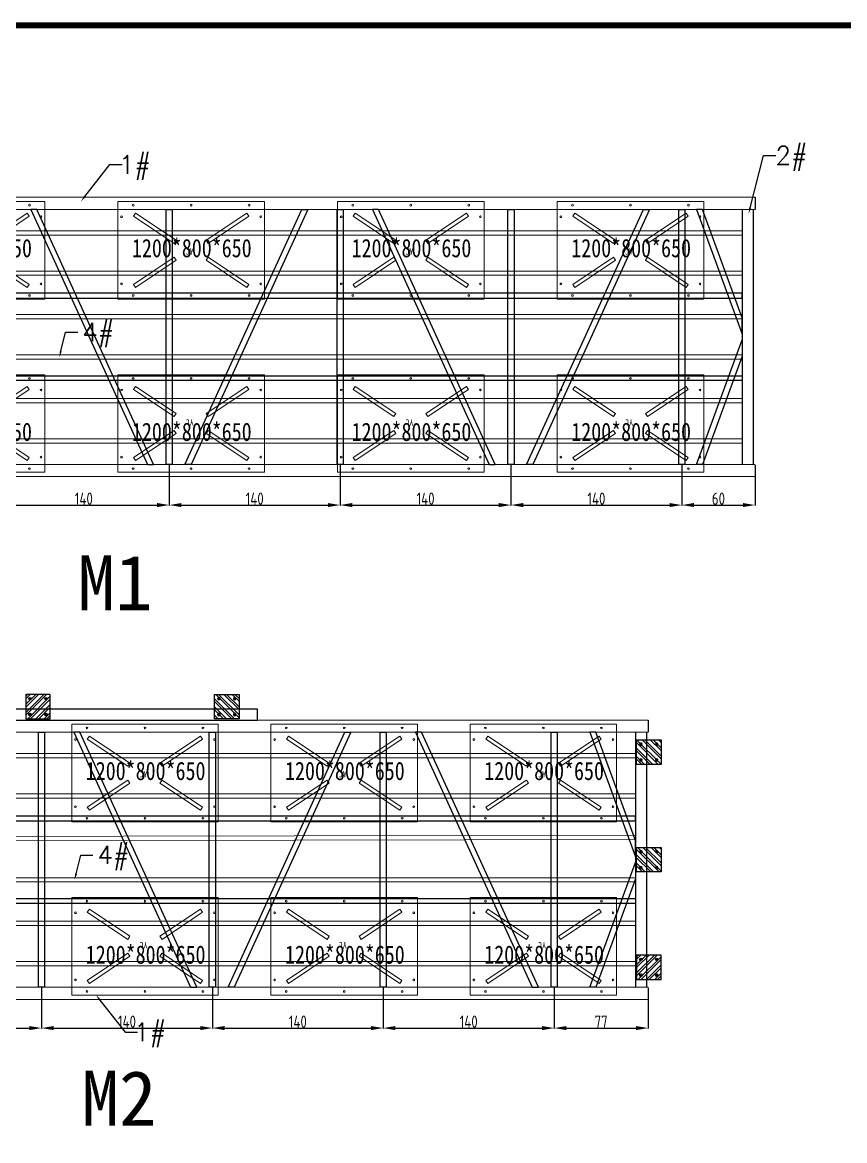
# Model space of a CAD drawing. Header units: inches. Extents: x 23 to 68, y 10 to 115.
# Drawn here: x 32.31 to 39.05, y 42.37 to 51.53 of the extents above; entities that cross this region are included whole.
import ezdxf
from ezdxf import colors
from ezdxf.entities.mleader import LeaderData, LeaderLine
from ezdxf.math import Vec2, Vec3

# ---------------------------------------------------------------- set-up
doc = ezdxf.new("R2010")
doc.units = ezdxf.units.IN
doc.header["$LTSCALE"] = 1000
doc.header["$MEASUREMENT"] = 0
for name, color, linetype in [('PUB_TEXT', 7, 'Continuous'), ('卡槽', 242, 'Continuous'), ('标注', 3, 'Continuous'), ('浮箱名称', 3, 'Continuous'), ('连接端梁', 130, 'Continuous'), ('铝横梁', 220, 'Continuous')]:
    doc.layers.add(name, color=color, linetype=linetype)
for name, color, linetype, lineweight in [('浮箱', 160, 'Continuous', 20), ('铝主梁', 3, 'Continuous', 9), ('铝龙骨', 7, 'Continuous', 9)]:
    doc.layers.add(name, color=color, linetype=linetype, lineweight=lineweight)
doc.styles.get("Standard").update_dxf_attribs({"font": 'txt', "bigfont": 'gbcbig.shx'})
doc.styles.add('TSSD_Dimension', font='tssdeng.shx', dxfattribs={"width": 0.8, "bigfont": 'hztxt.shx'})
doc.styles.add('黑体', font='')
doc.styles.get('黑体').set_extended_font_data('SimHei')
doc.dimstyles.new('TSSD_200_1_3.5$TCH', dxfattribs={"dimtxt": 0.1, "dimasz": 0.1, "dimexe": 0.0025, "dimexo": 0.00625, "dimgap": 0.0025, "dimtad": 1, "dimdec": 0, "dimlfac": 100, "dimzin": 0, "dimdsep": 46, "dimtxsty": 'TSSD_Dimension', "dimcen": 0, "dimdle": 0.0025, "dimclrd": 3, "dimclre": 3, "dimclrt": 7, "dimadec": 1, "dimazin": 0, "dimtfac": 1, "dimtdec": 0, "dimtix": 1, "dimtmove": 2, "dimatfit": 3, "dimfxl": 5, "dimfxlon": 1, "dimtolj": 1, "dimtzin": 0, "dimarcsym": 0})

# ---------------------------------------------------------------- blocks, each defined once
blk = doc.blocks.new('$matou$00000186')
for points in [[(-600, 400), (600, 400), (600, -400), (-600, -400)], [(-455.8, 303.8), (-472.4, 278.9), (-139.6, 57), (-122.9, 82)], [(455.8, 303.8), (472.4, 278.9), (139.6, 57), (122.9, 82)], [(-455.8, -303.8), (-472.4, -278.9), (-139.6, -57), (-122.9, -82)], [(455.8, -303.8), (472.4, -278.9), (139.6, -57), (122.9, -82)]]:
    blk.add_lwpolyline(points, close=True)
for centre in [(-475, 370), (0, 370), (475, 370), (-570, 275), (570, 275), (-570, -275), (570, -275), (-475, -370), (0, -370), (475, -370)]:
    blk.add_circle(centre, 7)
at = {"layer": 'PUB_TEXT', "style": '黑体', "width": 0.8}
blk.add_text('JY', height=52.57, dxfattribs=at).set_placement((-44.4, -35.3))
blk = doc.blocks.new('*U122')
at = {"layer": '浮箱', "xscale": 0.001, "zscale": 0.001}
for p, yscale in [((0, 0.7097), 0.001), ((0, -0.7097), -0.001)]:
    blk.add_blockref('$matou$00000186', p, dxfattribs=dict(at, yscale=yscale))
at = {"layer": '浮箱名称', "style": '黑体', "width": 0.8}
for p in [(-0.485, 0.6528), (-0.485, -0.8528)]:
    blk.add_text('1200*800*650', height=0.150211, dxfattribs=at).set_placement(p)
blk = doc.blocks.new('*U123')
at = {"color": 0, "linetype": 'ByBlock', "lineweight": -2, "transparency": 16777216}
for p in [(0, 0), (1.8, 0), (3.6, 0), (5.4, 0), (7.2, 0), (9, 0)]:
    blk.add_blockref('*U122', p, dxfattribs=at)
blk = doc.blocks.new('*D125')
at = {"color": 3, "lineweight": -2, "transparency": 16777216}
for p, q in [((32.1166, 47.9056), (32.1166, 47.5763)), ((33.5166, 47.9056), (33.5166, 47.5763)), ((32.2166, 47.5788), (33.4166, 47.5788))]:
    blk.add_line(p, q, dxfattribs=at)
at = {"color": 3, "transparency": 16777216}
for points in [[(32.2166, 47.5955), (32.2166, 47.5622), (32.1166, 47.5788)], [(33.4166, 47.5955), (33.4166, 47.5622), (33.5166, 47.5788)]]:
    blk.add_solid(points, dxfattribs=at)
at = {"layer": 'Defpoints', "color": 0, "transparency": 16777216}
for p in [(32.1166, 47.9118), (33.5166, 47.9118), (33.5166, 47.5788)]:
    blk.add_point(p, dxfattribs=at)
at = {"color": 7, "transparency": 16777216, "insert": (32.8166, 47.6313), "char_height": 0.1, "attachment_point": 5, "style": 'TSSD_Dimension'}
blk.add_mtext('\\A1;140', dxfattribs=at)
blk = doc.blocks.new('*D126')
at = {"color": 3, "lineweight": -2, "transparency": 16777216}
for p, q in [((33.5166, 47.9056), (33.5166, 47.5763)), ((34.9166, 47.9056), (34.9166, 47.5763)), ((33.6166, 47.5788), (34.8166, 47.5788))]:
    blk.add_line(p, q, dxfattribs=at)
at = {"color": 3, "transparency": 16777216}
for points in [[(33.6166, 47.5955), (33.6166, 47.5622), (33.5166, 47.5788)], [(34.8166, 47.5955), (34.8166, 47.5622), (34.9166, 47.5788)]]:
    blk.add_solid(points, dxfattribs=at)
at = {"layer": 'Defpoints', "color": 0, "transparency": 16777216}
for p in [(33.5166, 47.9118), (34.9166, 47.9118), (34.9166, 47.5788)]:
    blk.add_point(p, dxfattribs=at)
at = {"color": 7, "transparency": 16777216, "insert": (34.2166, 47.6313), "char_height": 0.1, "attachment_point": 5, "style": 'TSSD_Dimension'}
blk.add_mtext('\\A1;140', dxfattribs=at)
blk = doc.blocks.new('*D127')
at = {"color": 3, "lineweight": -2, "transparency": 16777216}
for p, q in [((34.9166, 47.9056), (34.9166, 47.5763)), ((36.3166, 47.9056), (36.3166, 47.5763)), ((35.0166, 47.5788), (36.2166, 47.5788))]:
    blk.add_line(p, q, dxfattribs=at)
at = {"color": 3, "transparency": 16777216}
for points in [[(35.0166, 47.5955), (35.0166, 47.5622), (34.9166, 47.5788)], [(36.2166, 47.5955), (36.2166, 47.5622), (36.3166, 47.5788)]]:
    blk.add_solid(points, dxfattribs=at)
at = {"layer": 'Defpoints', "color": 0, "transparency": 16777216}
for p in [(34.9166, 47.9118), (36.3166, 47.9118), (36.3166, 47.5788)]:
    blk.add_point(p, dxfattribs=at)
at = {"color": 7, "transparency": 16777216, "insert": (35.6166, 47.6313), "char_height": 0.1, "attachment_point": 5, "style": 'TSSD_Dimension'}
blk.add_mtext('\\A1;140', dxfattribs=at)
blk = doc.blocks.new('*D128')
at = {"color": 3, "lineweight": -2, "transparency": 16777216}
for p, q in [((36.3166, 47.9056), (36.3166, 47.5763)), ((37.7166, 47.9056), (37.7166, 47.5763)), ((36.4166, 47.5788), (37.6166, 47.5788))]:
    blk.add_line(p, q, dxfattribs=at)
at = {"color": 3, "transparency": 16777216}
for points in [[(36.4166, 47.5955), (36.4166, 47.5622), (36.3166, 47.5788)], [(37.6166, 47.5955), (37.6166, 47.5622), (37.7166, 47.5788)]]:
    blk.add_solid(points, dxfattribs=at)
at = {"layer": 'Defpoints', "color": 0, "transparency": 16777216}
for p in [(36.3166, 47.9118), (37.7166, 47.9118), (37.7166, 47.5788)]:
    blk.add_point(p, dxfattribs=at)
at = {"color": 7, "transparency": 16777216, "insert": (37.0166, 47.6313), "char_height": 0.1, "attachment_point": 5, "style": 'TSSD_Dimension'}
blk.add_mtext('\\A1;140', dxfattribs=at)
blk = doc.blocks.new('*D132')
at = {"color": 3, "lineweight": -2, "transparency": 16777216}
for p, q in [((37.7166, 47.9056), (37.7166, 47.5763)), ((38.3167, 47.9056), (38.3167, 47.5763)), ((37.8166, 47.5788), (38.2167, 47.5788))]:
    blk.add_line(p, q, dxfattribs=at)
at = {"color": 3, "transparency": 16777216}
for points in [[(37.8166, 47.5955), (37.8166, 47.5622), (37.7166, 47.5788)], [(38.2167, 47.5955), (38.2167, 47.5622), (38.3167, 47.5788)]]:
    blk.add_solid(points, dxfattribs=at)
at = {"layer": 'Defpoints', "color": 0, "transparency": 16777216}
for p in [(37.7166, 47.9118), (38.3167, 47.9118), (38.3167, 47.5788)]:
    blk.add_point(p, dxfattribs=at)
at = {"color": 7, "transparency": 16777216, "insert": (38.0166, 47.6313), "char_height": 0.1, "attachment_point": 5, "style": 'TSSD_Dimension'}
blk.add_mtext('\\A1;60', dxfattribs=at)
blk = doc.blocks.new('橡胶块200x200x60')
h = blk.add_hatch()
h.set_pattern_fill('ANSI32', color=256, scale=10)
h.set_pattern_definition([(45, (0, 0), (-33.67596, 33.67596), []), (45, (22.45, 0), (-33.67596, 33.67596), [])])
h.paths.add_polyline_path([(25487.9, 88551.2), (25687.9, 88551.2), (25687.9, 88751.2), (25487.9, 88751.2)])
blk.add_lwpolyline([(25487.9, 88551.2), (25687.9, 88551.2), (25687.9, 88751.2), (25487.9, 88751.2)], close=True)
for points in [[(25512.9, 88716.2), (25532.9, 88716.2)], [(25522.9, 88726.2), (25522.9, 88706.2)], [(25662.9, 88716.2), (25642.9, 88716.2)], [(25652.9, 88726.2), (25652.9, 88706.2)], [(25512.9, 88586.2), (25532.9, 88586.2)], [(25522.9, 88576.2), (25522.9, 88596.2)], [(25662.9, 88586.2), (25642.9, 88586.2)], [(25652.9, 88576.2), (25652.9, 88596.2)]]:
    blk.add_lwpolyline(points)
for centre, radius in [((25522.9, 88716.2), 10), ((25522.9, 88716.2), 8), ((25652.9, 88716.2), 10), ((25652.9, 88716.2), 8), ((25522.9, 88586.2), 10), ((25522.9, 88586.2), 8), ((25652.9, 88586.2), 10), ((25652.9, 88586.2), 8)]:
    blk.add_circle(centre, radius)
blk = doc.blocks.new('*D140')
at = {"color": 3, "lineweight": -2, "transparency": 16777216}
for p, q in [((31.07, 43.6213), (31.07, 43.29)), ((32.47, 43.6213), (32.47, 43.29)), ((31.17, 43.2925), (32.37, 43.2925))]:
    blk.add_line(p, q, dxfattribs=at)
at = {"color": 3, "transparency": 16777216}
for points in [[(31.17, 43.3092), (31.17, 43.2759), (31.07, 43.2925)], [(32.37, 43.3092), (32.37, 43.2759), (32.47, 43.2925)]]:
    blk.add_solid(points, dxfattribs=at)
at = {"layer": 'Defpoints', "color": 0, "transparency": 16777216}
for p in [(31.07, 43.6276), (32.47, 43.6276), (32.47, 43.2925)]:
    blk.add_point(p, dxfattribs=at)
at = {"color": 7, "transparency": 16777216, "insert": (31.77, 43.345), "char_height": 0.1, "attachment_point": 5, "style": 'TSSD_Dimension'}
blk.add_mtext('\\A1;140', dxfattribs=at)
blk = doc.blocks.new('*D141')
at = {"color": 3, "lineweight": -2, "transparency": 16777216}
for p, q in [((32.47, 43.6213), (32.47, 43.29)), ((33.87, 43.6213), (33.87, 43.29)), ((32.57, 43.2925), (33.77, 43.2925))]:
    blk.add_line(p, q, dxfattribs=at)
at = {"color": 3, "transparency": 16777216}
for points in [[(32.57, 43.3092), (32.57, 43.2759), (32.47, 43.2925)], [(33.77, 43.3092), (33.77, 43.2759), (33.87, 43.2925)]]:
    blk.add_solid(points, dxfattribs=at)
at = {"layer": 'Defpoints', "color": 0, "transparency": 16777216}
for p in [(32.47, 43.6276), (33.87, 43.6276), (33.87, 43.2925)]:
    blk.add_point(p, dxfattribs=at)
at = {"color": 7, "transparency": 16777216, "insert": (33.17, 43.345), "char_height": 0.1, "attachment_point": 5, "style": 'TSSD_Dimension'}
blk.add_mtext('\\A1;140', dxfattribs=at)
blk = doc.blocks.new('*D142')
at = {"color": 3, "lineweight": -2, "transparency": 16777216}
for p, q in [((33.87, 43.6213), (33.87, 43.29)), ((35.27, 43.6213), (35.27, 43.29)), ((33.97, 43.2925), (35.17, 43.2925))]:
    blk.add_line(p, q, dxfattribs=at)
at = {"color": 3, "transparency": 16777216}
for points in [[(33.97, 43.3092), (33.97, 43.2759), (33.87, 43.2925)], [(35.17, 43.3092), (35.17, 43.2759), (35.27, 43.2925)]]:
    blk.add_solid(points, dxfattribs=at)
at = {"layer": 'Defpoints', "color": 0, "transparency": 16777216}
for p in [(33.87, 43.6276), (35.27, 43.6276), (35.27, 43.2925)]:
    blk.add_point(p, dxfattribs=at)
at = {"color": 7, "transparency": 16777216, "insert": (34.57, 43.345), "char_height": 0.1, "attachment_point": 5, "style": 'TSSD_Dimension'}
blk.add_mtext('\\A1;140', dxfattribs=at)
blk = doc.blocks.new('*D143')
at = {"color": 3, "lineweight": -2, "transparency": 16777216}
for p, q in [((35.27, 43.6213), (35.27, 43.29)), ((36.67, 43.6213), (36.67, 43.29)), ((35.37, 43.2925), (36.57, 43.2925))]:
    blk.add_line(p, q, dxfattribs=at)
at = {"color": 3, "transparency": 16777216}
for points in [[(35.37, 43.3092), (35.37, 43.2759), (35.27, 43.2925)], [(36.57, 43.3092), (36.57, 43.2759), (36.67, 43.2925)]]:
    blk.add_solid(points, dxfattribs=at)
at = {"layer": 'Defpoints', "color": 0, "transparency": 16777216}
for p in [(35.27, 43.6276), (36.67, 43.6276), (36.67, 43.2925)]:
    blk.add_point(p, dxfattribs=at)
at = {"color": 7, "transparency": 16777216, "insert": (35.97, 43.345), "char_height": 0.1, "attachment_point": 5, "style": 'TSSD_Dimension'}
blk.add_mtext('\\A1;140', dxfattribs=at)
blk = doc.blocks.new('*D144')
at = {"color": 3, "lineweight": -2, "transparency": 16777216}
for p, q in [((36.67, 43.6213), (36.67, 43.29)), ((37.441, 43.6213), (37.441, 43.29)), ((36.77, 43.2925), (37.341, 43.2925))]:
    blk.add_line(p, q, dxfattribs=at)
at = {"color": 3, "transparency": 16777216}
for points in [[(36.77, 43.3092), (36.77, 43.2759), (36.67, 43.2925)], [(37.341, 43.3092), (37.341, 43.2759), (37.441, 43.2925)]]:
    blk.add_solid(points, dxfattribs=at)
at = {"layer": 'Defpoints', "color": 0, "transparency": 16777216}
for p in [(36.67, 43.6276), (37.441, 43.6276), (37.441, 43.2925)]:
    blk.add_point(p, dxfattribs=at)
at = {"color": 7, "transparency": 16777216, "insert": (37.0555, 43.345), "char_height": 0.1, "attachment_point": 5, "style": 'TSSD_Dimension'}
blk.add_mtext('\\A1;77', dxfattribs=at)

msp = doc.modelspace()

# ---------------------------------------------------------------- linework, layer by layer
at = {"linetype": 'Continuous', "lineweight": 18, "const_width": 0.05}
msp.add_lwpolyline([(24.5407, 51.5096), (53.1012, 51.5096), (53.1012, 31.5096), (24.5407, 31.5096)], close=True, dxfattribs=at)
at = {"color": 3}
for points in [[(38.3167, 50.1018), (38.3167, 50.0018)], [(37.441, 45.8172), (37.441, 45.7172)]]:
    msp.add_lwpolyline(points, dxfattribs=at)
at = {"layer": '卡槽', "color": 22, "ltscale": 5000}
for points in [[(27.4167, 49.3151), (27.4167, 49.2751), (38.2117, 49.2751), (38.2117, 49.3151)], [(27.4167, 48.5986), (27.4167, 48.6386), (38.2117, 48.6386), (38.2117, 48.5986)], [(27.546, 45.0305), (27.546, 44.9905), (37.336, 44.9905), (37.336, 45.0305)], [(27.541, 44.314), (27.541, 44.354), (37.336, 44.354), (37.336, 44.314)]]:
    msp.add_lwpolyline(points, close=True, dxfattribs=at)
at = {"layer": '连接端梁'}
for points in [[(38.2117, 50.0018), (38.2117, 47.9118)], [(38.3017, 50.0018), (38.3017, 47.9118)], [(37.336, 45.7172), (37.336, 43.6272)], [(37.426, 45.7172), (37.426, 43.6272)]]:
    msp.add_lwpolyline(points, dxfattribs=at)
msp.add_lwpolyline([(30.641, 45.8172), (34.241, 45.8172), (34.241, 45.9072), (30.641, 45.9072)], close=True, dxfattribs=at)
at = {"layer": '铝主梁'}
for p, q in [((38.3167, 50.1018), (27.3167, 50.1018)), ((38.3167, 50.0018), (27.4167, 50.0018)), ((27.4167, 47.9118), (38.3167, 47.9118)), ((27.3167, 47.8118), (38.3167, 47.8118)), ((37.441, 45.8172), (27.441, 45.8172)), ((37.441, 45.7172), (27.441, 45.7172)), ((27.441, 43.6272), (37.441, 43.6272)), ((27.441, 43.5272), (37.441, 43.5272))]:
    msp.add_line(p, q, dxfattribs=at)
at = {"layer": '铝横梁', "color": 243}
for points in [[(32.3811, 50.0018), (33.3381, 47.9118), (33.3881, 47.9118), (32.4311, 50.0018)], [(33.5416, 50.0018), (33.5416, 47.9118), (33.4916, 47.9118), (33.4916, 50.0018)], [(34.6521, 50.0018), (33.6951, 47.9118), (33.6451, 47.9118), (34.6021, 50.0018)], [(34.9416, 50.0018), (34.9416, 47.9118), (34.8916, 47.9118), (34.8916, 50.0018)], [(35.1811, 50.0018), (36.1381, 47.9118), (36.1881, 47.9118), (35.2311, 50.0018)], [(36.3416, 50.0018), (36.3416, 47.9118), (36.2916, 47.9118), (36.2916, 50.0018)], [(37.4521, 50.0018), (36.4951, 47.9118), (36.4451, 47.9118), (37.4021, 50.0018)], [(37.7416, 50.0018), (37.7416, 47.9118), (37.6916, 47.9118), (37.6916, 50.0018)], [(37.8373, 50.0018), (38.2117, 48.9805), (38.2117, 49.1145), (37.8873, 50.0018)], [(37.8373, 47.9118), (38.2117, 48.9331), (38.2117, 48.7992), (37.8873, 47.9118)], [(32.495, 45.7172), (32.495, 43.6272), (32.445, 43.6272), (32.445, 45.7172)], [(32.7345, 45.7172), (33.6915, 43.6272), (33.7415, 43.6272), (32.7845, 45.7172)], [(33.895, 45.7172), (33.895, 43.6272), (33.845, 43.6272), (33.845, 45.7172)], [(35.0055, 45.7172), (34.0485, 43.6272), (33.9985, 43.6272), (34.9555, 45.7172)], [(35.295, 45.7172), (35.295, 43.6272), (35.245, 43.6272), (35.245, 45.7172)], [(35.5345, 45.7172), (36.4915, 43.6272), (36.5415, 43.6272), (35.5845, 45.7172)], [(36.695, 45.7172), (36.695, 43.6272), (36.645, 43.6272), (36.645, 45.7172)], [(36.9616, 45.7172), (37.336, 44.6959), (37.336, 44.8299), (37.0116, 45.7172)], [(36.9616, 43.6272), (37.336, 44.6486), (37.336, 44.5146), (37.0116, 43.6272)]]:
    msp.add_lwpolyline(points, close=True, dxfattribs=at)
at = {"layer": '铝龙骨', "color": 0}
for points in [[(38.2117, 49.8267), (38.2117, 49.7917), (27.4167, 49.7917), (27.4167, 49.8267)], [(38.2117, 49.4967), (38.2117, 49.4617), (27.4167, 49.4617), (27.4167, 49.4967)], [(38.2117, 49.1043), (38.2117, 49.1393), (27.4167, 49.1393), (27.4167, 49.1043)], [(38.2117, 48.7743), (38.2117, 48.8093), (27.4167, 48.8093), (27.4167, 48.7743)], [(38.2117, 48.4169), (38.2117, 48.4519), (27.4167, 48.4519), (27.4167, 48.4169)], [(38.2117, 48.0869), (38.2117, 48.1219), (27.4167, 48.1219), (27.4167, 48.0869)], [(37.336, 45.5421), (37.336, 45.5071), (27.546, 45.5071), (27.546, 45.5421)], [(37.336, 45.2121), (37.336, 45.1771), (27.546, 45.1771), (27.546, 45.2121)], [(37.336, 44.8372), (37.336, 44.8722), (27.546, 44.8547), (27.546, 44.8197)], [(37.336, 44.4897), (37.336, 44.5247), (27.546, 44.5247), (27.546, 44.4897)], [(37.336, 44.1324), (37.336, 44.1674), (27.546, 44.1674), (27.546, 44.1324)], [(37.336, 43.8024), (37.336, 43.8374), (27.546, 43.8374), (27.546, 43.8024)]]:
    msp.add_lwpolyline(points, close=True, dxfattribs=at)

# ---------------------------------------------------------------- block references
msp.add_blockref('*U123', (28.2958, 48.9568))
at = {"yscale": 0.001, "zscale": 0.001}
for p, xscale in [((6.8531, -42.7239), 0.001), ((59.5761, -42.7239), -0.001), ((11.8581, -44.86), 0.001)]:
    msp.add_blockref('橡胶块200x200x60', p, dxfattribs=dict(at, xscale=xscale))
at = {"xscale": -0.001, "yscale": 0.001, "zscale": 0.001, "rotation": 180}
for p in [(11.8581, 134.205), (11.8581, 133.3236)]:
    msp.add_blockref('橡胶块200x200x60', p, dxfattribs=at)
at = {"layer": '浮箱', "xscale": 0.001, "zscale": 0.001}
for p, yscale in [((33.3176, 45.3819), 0.001), ((34.9501, 45.3819), 0.001), ((36.5826, 45.3819), 0.001), ((33.3176, 43.9625), -0.001), ((34.9501, 43.9625), -0.001), ((36.5826, 43.9625), -0.001)]:
    msp.add_blockref('$matou$00000186', p, dxfattribs=dict(at, yscale=yscale))

# ---------------------------------------------------------------- texts
at = {"layer": 'PUB_TEXT', "style": '黑体'}
for s, p in [('M1', (32.7668, 46.7173)), ('M2', (32.7985, 42.4921))]:
    msp.add_text(s, height=0.45063, dxfattribs=at).set_placement(p)
at = {"layer": '浮箱名称', "style": '黑体', "width": 0.8}
for p in [(32.8326, 45.3251), (34.4651, 45.3251), (36.0976, 45.3251), (32.8326, 43.8194), (34.4651, 43.8194), (36.0976, 43.8194)]:
    msp.add_text('1200*800*650', height=0.150211, dxfattribs=at).set_placement(p)

# ---------------------------------------------------------------- dimensions: what is measured, and where the dimension line sits
for base, p1, p2, picture, middle in [((33.5166, 47.5788), (32.1166, 47.9118), (33.5166, 47.9118), '*D125', (32.8166, 47.6313)), ((34.9166, 47.5788), (33.5166, 47.9118), (34.9166, 47.9118), '*D126', (34.2166, 47.6313)), ((36.3166, 47.5788), (34.9166, 47.9118), (36.3166, 47.9118), '*D127', (35.6166, 47.6313)), ((37.7166, 47.5788), (36.3166, 47.9118), (37.7166, 47.9118), '*D128', (37.0166, 47.6313)), ((38.3167, 47.5788), (37.7166, 47.9118), (38.3167, 47.9118), '*D132', (38.0166, 47.6313))]:
    dim = msp.add_linear_dim(base=base, p1=p1, p2=p2, dimstyle='TSSD_200_1_3.5$TCH')
    dim.commit()
    dim.dimension.update_dxf_attribs({"geometry": picture, "text_midpoint": middle})
for base, p1, p2, picture, middle in [((32.47, 43.2925), (31.07, 43.6276), (32.47, 43.6276), '*D140', (31.77, 43.345)), ((33.87, 43.2925), (32.47, 43.6276), (33.87, 43.6276), '*D141', (33.17, 43.345)), ((35.27, 43.2925), (33.87, 43.6276), (35.27, 43.6276), '*D142', (34.57, 43.345)), ((36.67, 43.2925), (35.27, 43.6276), (36.67, 43.6276), '*D143', (35.97, 43.345)), ((37.441, 43.2925), (36.67, 43.6276), (37.441, 43.6276), '*D144', (37.0555, 43.345))]:
    dim = msp.add_linear_dim(base=base, p1=p1, p2=p2, angle=180, dimstyle='TSSD_200_1_3.5$TCH')
    dim.commit()
    dim.dimension.update_dxf_attribs({"geometry": picture, "text_midpoint": middle})

# ---------------------------------------------------------------- leaders
at = {"layer": '标注', "color": 6, "linetype": 'ByBlock'}
ml = msp.add_multileader_mtext('Standard', dxfattribs=at)
ml.set_content('2#', color=6)
ml.set_leader_properties()
ml.build(insert=Vec2(0, 0))
ml.multileader.update_dxf_attribs({"dogleg_length": 100, "arrow_head_size": 0.05})
ctx = ml.context
ctx.base_point, ctx.char_height, ctx.arrow_head_size, ctx.landing_gap_size, ctx.plane_origin = Vec3(38.4869, 50.4424), 0.15, 0.05, 0.0359, Vec3(38.1551, 41.8689)
ctx.text_align_type = 2
notes = []
notes.append((ctx, [(1, (1, 1, 0), (38.3869, 50.4424), (1, 0), 0.1, [(0, [(38.2637, 49.9663)], 0, [])])]))
ctx.mtext.insert, ctx.mtext.width, ctx.mtext.alignment, ctx.mtext.flow_direction = Vec3(38.747, 50.5187), 0.207606, 3, 5
ml = msp.add_multileader_mtext('Standard', dxfattribs=at)
ml.set_content('1#', color=6)
ml.set_leader_properties()
ml.build(insert=Vec2(0, 0))
ml.multileader.update_dxf_attribs({"dogleg_length": 100, "arrow_head_size": 0.05})
ctx = ml.context
ctx.base_point, ctx.char_height, ctx.arrow_head_size, ctx.landing_gap_size, ctx.plane_origin = Vec3(33.131, 50.3691), 0.15, 0.05, 0.0359, Vec3(33.6408, 38.7781)
ctx.text_align_type = 2
notes.append((ctx, [(1, (1, 1, 0), (33.031, 50.3691), (1, 0), 0.1, [(0, [(32.7934, 50.0677)], 0, [])])]))
ctx.mtext.insert, ctx.mtext.width, ctx.mtext.defined_height, ctx.mtext.alignment, ctx.mtext.flow_direction = Vec3(33.3669, 50.4441), 0.44587, 0.0724, 3, 5
ml = msp.add_multileader_mtext('Standard', dxfattribs=at)
ml.set_content('4#', color=6)
ml.set_leader_properties()
ml.build(insert=Vec2(0, 0))
ml.multileader.update_dxf_attribs({"dogleg_length": 100, "arrow_head_size": 0.05})
ctx = ml.context
ctx.base_point, ctx.char_height, ctx.arrow_head_size, ctx.landing_gap_size, ctx.plane_origin = Vec3(32.767, 48.9955), 0.15, 0.05, 0.0359, Vec3(32.2248, 38.704)
notes.append((ctx, [(1, (1, 1, 0), (32.667, 48.9955), (1, 0), 0.1, [(0, [(32.6164, 48.7922)], 0, [])])]))
ctx.mtext.insert, ctx.mtext.width, ctx.mtext.defined_height, ctx.mtext.flow_direction = Vec3(32.8029, 49.0718), 0.44587, 0.0724, 5
ml = msp.add_multileader_mtext('Standard', dxfattribs=at)
ml.set_content('4#', color=6)
ml.set_leader_properties()
ml.build(insert=Vec2(0, 0))
ml.multileader.update_dxf_attribs({"dogleg_length": 100, "arrow_head_size": 0.05})
ctx = ml.context
ctx.base_point, ctx.char_height, ctx.arrow_head_size, ctx.landing_gap_size, ctx.plane_origin = Vec3(32.8914, 44.7109), 0.15, 0.05, 0.0359, Vec3(32.3491, 34.4194)
notes.append((ctx, [(1, (1, 1, 0), (32.7914, 44.7109), (1, 0), 0.1, [(0, [(32.7408, 44.5076)], 0, [])])]))
ctx.mtext.insert, ctx.mtext.width, ctx.mtext.defined_height, ctx.mtext.flow_direction = Vec3(32.9272, 44.7872), 0.44587, 0.0724, 5
ml = msp.add_multileader_mtext('Standard', dxfattribs=at)
ml.set_content('1#', color=6)
ml.set_leader_properties()
ml.build(insert=Vec2(0, 0))
ml.multileader.update_dxf_attribs({"dogleg_length": 100, "arrow_head_size": 0.05})
ctx = ml.context
ctx.base_point, ctx.char_height, ctx.arrow_head_size, ctx.landing_gap_size, ctx.plane_origin = Vec3(33.2553, 43.2603), 0.15, 0.05, 0.0359, Vec3(33.7652, 54.8513)
ctx.text_align_type = 2
notes.append((ctx, [(1, (1, 1, 0), (33.1553, 43.2603), (1, 0), 0.1, [(0, [(32.9177, 43.5617)], 0, [])])]))
ctx.mtext.insert, ctx.mtext.width, ctx.mtext.defined_height, ctx.mtext.alignment, ctx.mtext.flow_direction = Vec3(33.4912, 43.3353), 0.44587, 0.0724, 3, 5
for ctx, leaders in notes:
    for number, flags, end, landing, length, lines in leaders:
        leader = LeaderData()
        leader.index, (leader.has_last_leader_line, leader.has_dogleg_vector, leader.attachment_direction) = number, flags
        leader.last_leader_point, leader.dogleg_vector, leader.dogleg_length = Vec3(end), Vec3(landing), length
        for number, points, colour, breaks in lines:
            line = LeaderLine()
            line.index, line.vertices, line.color, line.breaks = number, Vec3.list(points), colors.encode_raw_color(colour), breaks
            leader.lines.append(line)
        ctx.leaders.append(leader)

doc.saveas('drawing.dxf')
